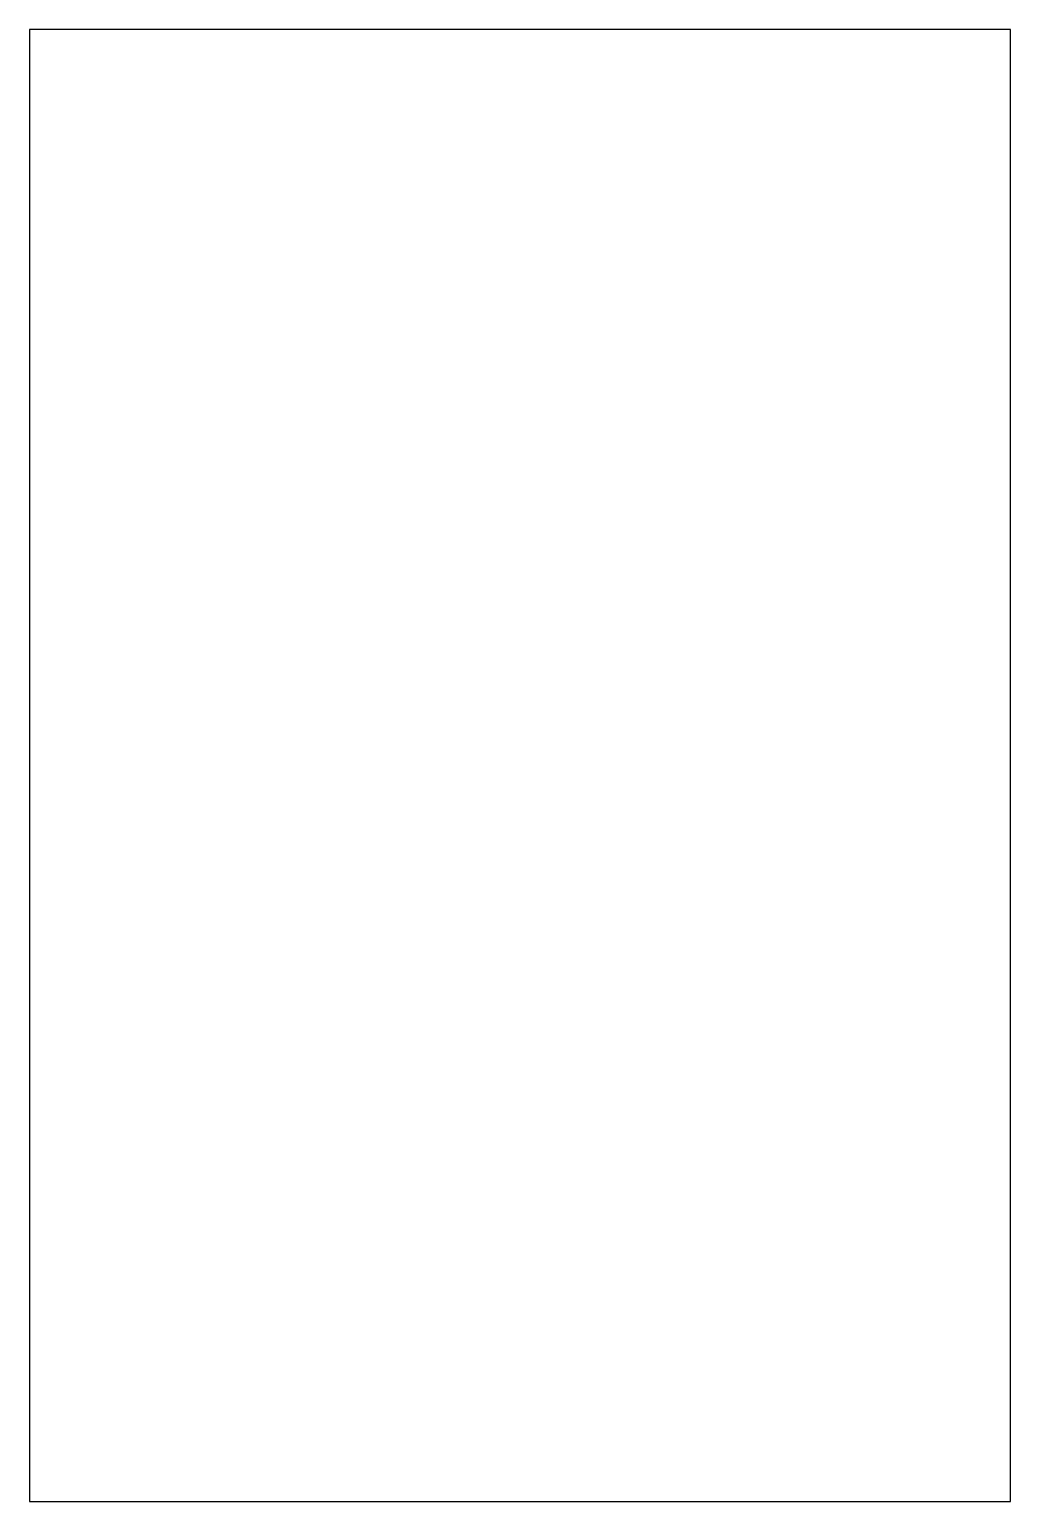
# Model space of a CAD drawing. Header units: millimetres. Extents: x -610 to 610, y -915 to 915.
import ezdxf

# ---------------------------------------------------------------- set-up
doc = ezdxf.new("R2010")
doc.units = ezdxf.units.MM
doc.layers.add('DXF_Temp', color=7, linetype='CONTINUOUS')

msp = doc.modelspace()

# ---------------------------------------------------------------- linework, layer by layer
at = {"layer": 'DXF_Temp'}
for p, q in [((610, 915), (-610, 915)), ((-610, 915), (-610, -915)), ((610, -915), (610, 915)), ((-610, -915), (610, -915))]:
    msp.add_line(p, q, dxfattribs=at)

doc.saveas('drawing.dxf')
